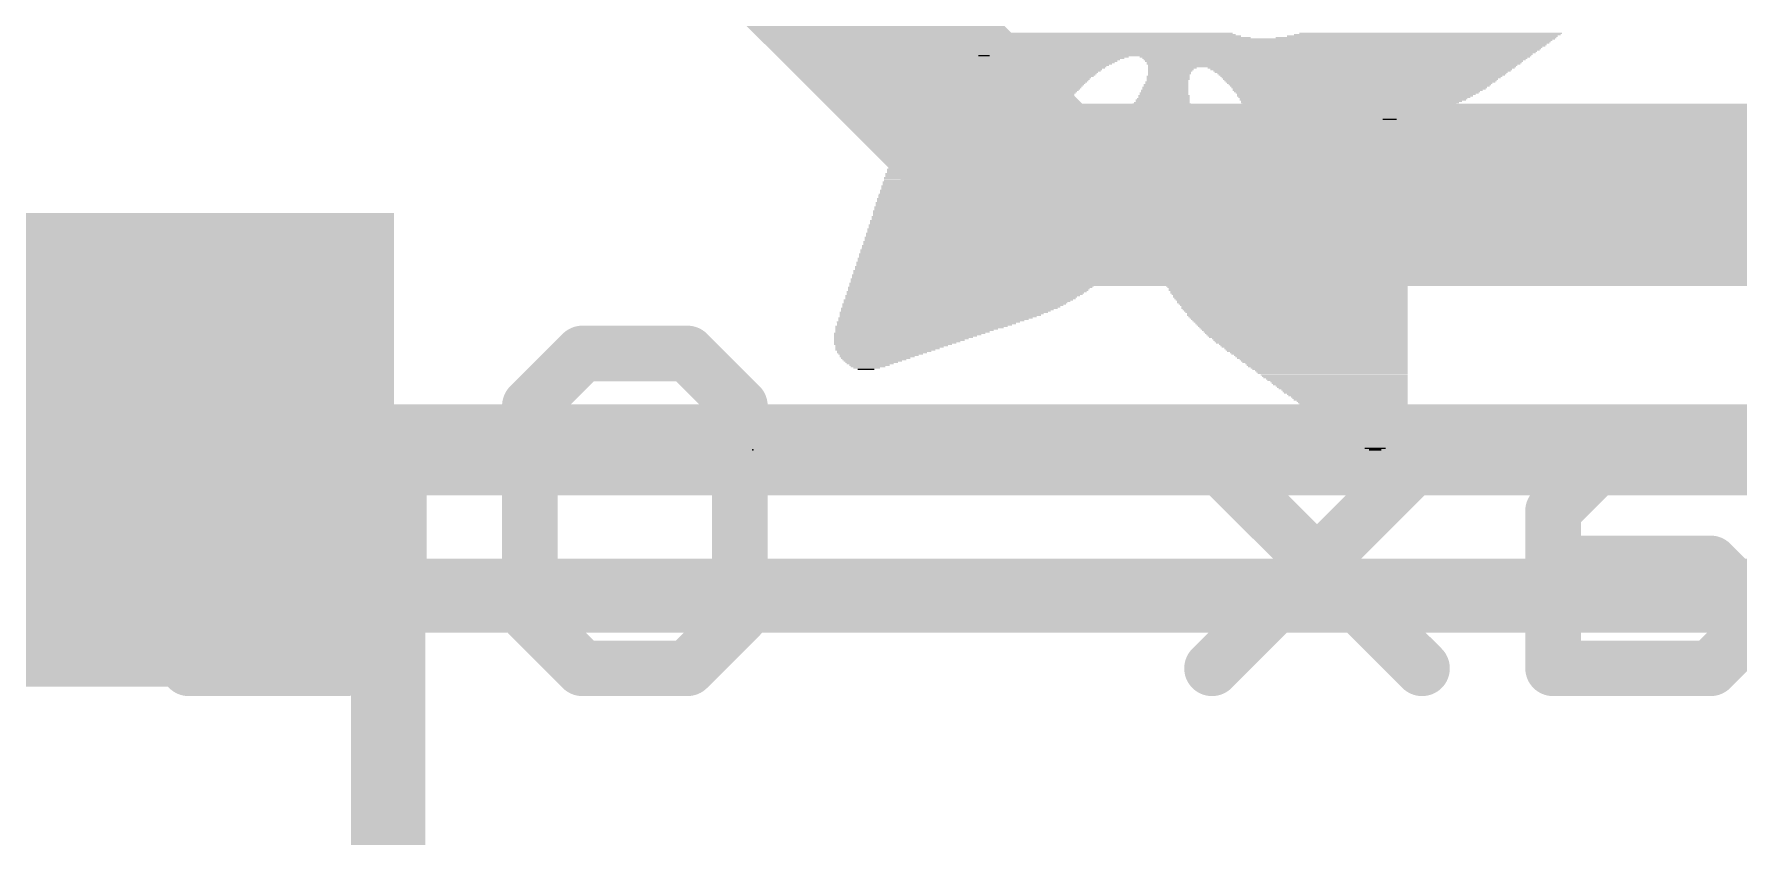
# Model space of a CAD drawing. Extents: x 0 to 23.1, y -0.1 to 28.2.
# Drawn here: x 14.629 to 19.305, y 20.938 to 23.141 of the extents above; entities that cross this region are included whole.
import ezdxf

# ---------------------------------------------------------------- set-up
doc = ezdxf.new("R2010")
doc.units = 0
for name, color, linetype in [('1', 12, 'CONTINUOUS'), ('21', 40, 'CONTINUOUS'), ('22', 6, 'CONTINUOUS'), ('23', 53, 'CONTINUOUS')]:
    doc.layers.add(name, color=color, linetype=linetype)

# ---------------------------------------------------------------- blocks, each defined once
blk = doc.blocks.new('RECT')
blk.add_solid([(-0.5, -0.5), (0.5, -0.5), (-0.5, 0.5), (0.5, 0.5)])

msp = doc.modelspace()

# ---------------------------------------------------------------- linework, layer by layer
at = {"layer": '1'}
for points, const_width in [([(17.4, 22.7), (16.1, 24)], 0.5), ([(20.9, 22.7), (17.4, 22.7)], 0.5), ([(20.2, 22), (15.016, 22)], 0.25)]:
    msp.add_lwpolyline(points, dxfattribs=dict(at, const_width=const_width))
for points, const_width in [([(17.4, 22.825, 1), (17.4, 22.575)], 0.25), ([(17.3116, 22.6116, 1), (17.4884, 22.7884)], 0.25), ([(15.016, 22.0625, 1), (15.016, 21.9375)], 0.125)]:
    msp.add_lwpolyline(points, format="xyb", dxfattribs=dict(at, const_width=const_width))
at = {"layer": '21', "const_width": 0.2032}
for points in [[(21.2, 21.6), (15.6, 21.6)], [(15.6, 21.6), (15.6, 14.6)]]:
    msp.add_lwpolyline(points, dxfattribs=at)
at = {"layer": '21', "const_width": 0.1016}
for points in [[(15.6, 21.6508, 1), (15.6, 21.5492)], [(15.6508, 21.6, 1), (15.5492, 21.6)]]:
    msp.add_lwpolyline(points, format="xyb", dxfattribs=at)
at = {"layer": '22', "const_width": 0.1524}
for points in [[(15.9885, 22.1205), (16.1326, 22.2645)], [(16.1326, 22.2645), (16.4207, 22.2645)], [(16.4207, 22.2645), (16.5647, 22.1205)], [(15.9885, 21.5443), (15.9885, 22.1205)], [(16.5647, 22.1205), (16.5647, 21.5443)], [(14.6937, 21.9764), (14.4056, 21.9764)], [(15.053, 21.4002), (15.053, 21.9764)], [(15.6292, 21.9764), (15.6292, 21.5443)], [(18.4358, 21.9764), (17.8595, 21.4002)], [(18.4358, 21.4002), (17.8595, 21.9764)], [(18.9391, 21.9764), (18.7951, 21.8324)], [(19.2272, 21.9764), (18.9391, 21.9764)], [(18.7951, 21.8324), (18.7951, 21.4002)], [(19.2272, 21.6883), (18.7951, 21.6883)], [(19.3713, 21.5443), (19.2272, 21.6883)], [(15.6292, 21.5443), (15.4852, 21.4002)], [(16.1326, 21.4002), (15.9885, 21.5443)], [(16.5647, 21.5443), (16.4207, 21.4002)], [(19.2272, 21.4002), (19.3713, 21.5443)], [(15.4852, 21.4002), (15.053, 21.4002)], [(16.4207, 21.4002), (16.1326, 21.4002)], [(18.7951, 21.4002), (19.2272, 21.4002)]]:
    msp.add_lwpolyline(points, dxfattribs=at)
at = {"layer": '22', "const_width": 0.0762}
for points in [[(16.1326, 22.3026, 1), (16.1326, 22.2264)], [(16.1595, 22.2376, 1), (16.1056, 22.2915)], [(16.4476, 22.2915, 1), (16.3937, 22.2376)], [(16.4207, 22.2264, 1), (16.4207, 22.3026)], [(16.0266, 22.1205, 1), (15.9504, 22.1205)], [(15.9616, 22.1474, 1), (16.0154, 22.0935)], [(16.6028, 22.1205, 1), (16.5266, 22.1205)], [(16.5378, 22.0935, 1), (16.5917, 22.1474)], [(14.6937, 21.9383, 1), (14.6937, 22.0145)], [(15.0911, 21.9764, 1), (15.0149, 21.9764)], [(15.6673, 21.9764, 1), (15.5911, 21.9764)], [(17.8865, 22.0034, 1), (17.8326, 21.9495)], [(18.4627, 21.9495, 1), (18.4088, 22.0034)], [(18.9391, 22.0145, 1), (18.9391, 21.9383)], [(18.9661, 21.9495, 1), (18.9122, 22.0034)], [(19.2272, 21.9383, 1), (19.2272, 22.0145)], [(18.7681, 21.8593, 1), (18.822, 21.8054)], [(18.8332, 21.8324, 1), (18.757, 21.8324)], [(18.7951, 21.7264, 1), (18.7951, 21.6502)], [(19.2542, 21.7153, 1), (19.2003, 21.6614)], [(19.2272, 21.6502, 1), (19.2272, 21.7264)], [(15.6561, 21.5173, 1), (15.6023, 21.5712)], [(16.0154, 21.5712, 1), (15.9616, 21.5173)], [(16.5917, 21.5173, 1), (16.5378, 21.5712)], [(15.5911, 21.5443, 1), (15.6673, 21.5443)], [(15.9504, 21.5443, 1), (16.0266, 21.5443)], [(16.5266, 21.5443, 1), (16.6028, 21.5443)], [(15.053, 21.4383, 1), (15.053, 21.3621)], [(15.4582, 21.4271, 1), (15.5121, 21.3733)], [(15.4852, 21.3621, 1), (15.4852, 21.4383)], [(16.1326, 21.4383, 1), (16.1326, 21.3621)], [(16.1056, 21.3733, 1), (16.1595, 21.4271)], [(16.3937, 21.4271, 1), (16.4476, 21.3733)], [(16.4207, 21.3621, 1), (16.4207, 21.4383)], [(17.8326, 21.4271, 1), (17.8865, 21.3733)], [(18.4088, 21.3733, 1), (18.4627, 21.4271)], [(18.7951, 21.4383, 1), (18.7951, 21.3621)], [(19.2003, 21.4271, 1), (19.2542, 21.3733)], [(19.2272, 21.3621, 1), (19.2272, 21.4383)], [(15.0149, 21.4002, 1), (15.0911, 21.4002)], [(18.757, 21.4002, 1), (18.8332, 21.4002)]]:
    msp.add_lwpolyline(points, format="xyb", dxfattribs=at)
at = {"layer": '23'}
msp.add_point((16.6, 22), dxfattribs=at)

# ---------------------------------------------------------------- block references
at = {"layer": '1', "xscale": 1.2, "yscale": 1.3}
msp.add_blockref('RECT', (15.016, 22), dxfattribs=at)
at = {"layer": '21'}
for p, xscale, yscale in [((17.4744, 23.143), 0.884, 0.0038), ((17.4821, 23.1392), 0.8839, 0.0038), ((17.4916, 23.1354), 0.8953, 0.0038), ((17.5087, 23.1316), 0.9144, 0.0038), ((17.9297, 23.1278), 1.7412, 0.0038), ((17.9297, 23.124), 1.726, 0.0039), ((17.9316, 23.1201), 1.7145, 0.0038), ((17.9335, 23.1163), 1.703, 0.0038), ((17.9335, 23.1125), 1.6878, 0.0038), ((17.9354, 23.1087), 1.6764, 0.0038), ((17.9373, 23.1049), 1.6574, 0.0038), ((17.9412, 23.1011), 1.6421, 0.0038), ((18.4193, 23.1316), 0.7696, 0.0038), ((18.4364, 23.1354), 0.743, 0.0038), ((18.4498, 23.1392), 0.7315, 0.0038), ((18.4593, 23.143), 0.7201, 0.0038), ((17.945, 23.0973), 1.6269, 0.0038), ((17.9468, 23.0935), 1.6078, 0.0038), ((17.9526, 23.0897), 1.5887, 0.0038), ((17.9582, 23.0859), 1.5621, 0.0039), ((17.3867, 23.0516), 0.3657, 0.0038), ((17.3944, 23.0554), 0.3658, 0.0038), ((17.2343, 23.082), 0.0305, 0.0038), ((17.4039, 23.0592), 0.362, 0.0038), ((17.4135, 23.063), 0.3581, 0.0038), ((17.423, 23.0668), 0.3543, 0.0038), ((17.4324, 23.0706), 0.3505, 0.0038), ((17.4459, 23.0744), 0.3467, 0.0038), ((17.4573, 23.0782), 0.3467, 0.0038), ((18.0173, 23.082), 1.4364, 0.0038), ((18.1964, 23.0782), 1.0706, 0.0038), ((18.1964, 23.0744), 1.0554, 0.0038), ((18.1964, 23.0706), 1.0478, 0.0038), ((18.1944, 23.0668), 1.0363, 0.0038), ((18.1944, 23.063), 1.0287, 0.0038), ((18.1926, 23.0592), 1.0249, 0.0038), ((18.1907, 23.0554), 1.0135, 0.0038), ((18.1888, 23.0516), 1.0097, 0.0038), ((17.3201, 23.0058), 0.3848, 0.0038), ((17.3239, 23.0097), 0.3848, 0.0039), ((17.3277, 23.0135), 0.3848, 0.0038), ((17.3334, 23.0173), 0.381, 0.0038), ((17.3372, 23.0211), 0.381, 0.0038), ((17.3449, 23.0249), 0.381, 0.0038), ((17.3487, 23.0287), 0.381, 0.0038), ((17.3544, 23.0325), 0.3772, 0.0038), ((17.3601, 23.0363), 0.3734, 0.0038), ((17.3677, 23.0401), 0.3734, 0.0038), ((17.3715, 23.0439), 0.3734, 0.0038), ((17.3811, 23.0478), 0.3695, 0.0039), ((17.7354, 23.0097), 0.1181, 0.0039), ((17.7354, 23.0058), 0.1181, 0.0038), ((17.7372, 23.0135), 0.1143, 0.0038), ((17.7392, 23.0249), 0.1181, 0.0038), ((17.7392, 23.0211), 0.1181, 0.0038), ((17.7392, 23.0173), 0.1181, 0.0038), ((17.7506, 23.0478), 0.1334, 0.0039), ((17.7468, 23.0439), 0.1258, 0.0038), ((17.7449, 23.0401), 0.122, 0.0038), ((17.743, 23.0363), 0.1182, 0.0038), ((17.743, 23.0325), 0.1182, 0.0038), ((17.7411, 23.0287), 0.1143, 0.0038), ((18.2688, 23.0478), 0.842, 0.0039), ((18.2688, 23.0439), 0.8268, 0.0038), ((18.2707, 23.0401), 0.8154, 0.0038), ((18.2688, 23.0363), 0.8039, 0.0038), ((18.2706, 23.0325), 0.7925, 0.0038), ((18.2707, 23.0287), 0.7848, 0.0038), ((18.2688, 23.0249), 0.7734, 0.0038), ((18.2688, 23.0211), 0.7658, 0.0038), ((18.2669, 23.0173), 0.7544, 0.0038), ((18.2669, 23.0135), 0.7468, 0.0038), ((18.2669, 23.0097), 0.7391, 0.0039), ((18.265, 23.0058), 0.7277, 0.0038), ((17.2744, 22.9601), 0.3924, 0.0038), ((17.2782, 22.9639), 0.3924, 0.0038), ((17.282, 22.9677), 0.3924, 0.0038), ((17.2858, 22.9716), 0.3924, 0.0039), ((17.2877, 22.9754), 0.3886, 0.0038), ((17.2915, 22.9792), 0.3886, 0.0038), ((17.2953, 22.983), 0.3886, 0.0038), ((17.2991, 22.9868), 0.3886, 0.0038), ((17.3029, 22.9906), 0.3887, 0.0038), ((17.3068, 22.9944), 0.3887, 0.0038), ((17.3106, 22.9982), 0.3886, 0.0038), ((17.3163, 23.002), 0.3848, 0.0038), ((17.724, 22.9601), 0.1485, 0.0038), ((17.7259, 22.9639), 0.1447, 0.0038), ((17.7278, 22.9716), 0.1409, 0.0039), ((17.7278, 22.9677), 0.1409, 0.0038), ((17.7278, 22.9792), 0.1333, 0.0038), ((17.7278, 22.9754), 0.1333, 0.0038), ((17.7296, 22.9868), 0.1295, 0.0038), ((17.7296, 22.983), 0.1295, 0.0038), ((17.7316, 22.9944), 0.1257, 0.0038), ((17.7316, 22.9906), 0.1257, 0.0038), ((17.7335, 23.002), 0.1219, 0.0038), ((17.7335, 22.9982), 0.1219, 0.0038), ((18.265, 23.002), 0.7201, 0.0038), ((18.265, 22.9982), 0.7125, 0.0038), ((18.263, 22.9944), 0.7011, 0.0038), ((18.2631, 22.9906), 0.6934, 0.0038), ((18.2593, 22.9868), 0.6858, 0.0038), ((18.2574, 22.983), 0.6743, 0.0038), ((18.2574, 22.9792), 0.6667, 0.0038), ((18.2554, 22.9754), 0.6553, 0.0038), ((18.2517, 22.9716), 0.6477, 0.0039), ((18.2498, 22.9677), 0.6363, 0.0038), ((18.2478, 22.9639), 0.6248, 0.0038), ((18.2459, 22.9601), 0.621, 0.0038), ((17.2401, 22.9144), 0.4, 0.0038), ((17.2439, 22.9182), 0.4, 0.0038), ((17.2458, 22.922), 0.3962, 0.0038), ((17.2515, 22.9296), 0.4, 0.0038), ((17.2496, 22.9258), 0.3962, 0.0038), ((17.2534, 22.9335), 0.3962, 0.0039), ((17.2572, 22.9373), 0.3962, 0.0038), ((17.2611, 22.9411), 0.3963, 0.0038), ((17.2648, 22.9487), 0.3963, 0.0038), ((17.263, 22.9449), 0.3925, 0.0038), ((17.2687, 22.9525), 0.3963, 0.0038), ((17.2706, 22.9563), 0.3925, 0.0038), ((17.7126, 22.9144), 0.1943, 0.0038), ((17.7144, 22.9182), 0.1905, 0.0038), ((17.7164, 22.922), 0.1867, 0.0038), ((17.7164, 22.9296), 0.1791, 0.0038), ((17.7164, 22.9258), 0.1791, 0.0038), ((17.7183, 22.9335), 0.1753, 0.0039), ((17.7183, 22.9373), 0.1677, 0.0038), ((17.7202, 22.9411), 0.1639, 0.0038), ((17.722, 22.9487), 0.1601, 0.0038), ((17.722, 22.9449), 0.1601, 0.0038), ((17.722, 22.9525), 0.1524, 0.0038), ((17.724, 22.9563), 0.1485, 0.0038), ((18.2421, 22.9563), 0.6058, 0.0038), ((18.2383, 22.9525), 0.5982, 0.0038), ((18.2364, 22.9487), 0.5868, 0.0038), ((18.0611, 22.9449), 0.2286, 0.0038), ((18.0649, 22.9411), 0.2363, 0.0038), ((18.0725, 22.9335), 0.2439, 0.0039), ((18.0688, 22.9373), 0.2363, 0.0038), ((18.0764, 22.9296), 0.2438, 0.0038), ((18.0802, 22.9258), 0.2514, 0.0038), ((18.084, 22.922), 0.2514, 0.0038), ((18.0878, 22.9182), 0.259, 0.0038), ((18.0917, 22.9144), 0.2591, 0.0038), ((18.3507, 22.9449), 0.3429, 0.0038), ((18.3507, 22.9411), 0.32, 0.0038), ((18.3526, 22.9373), 0.301, 0.0038), ((18.3507, 22.9335), 0.282, 0.0039), ((18.3507, 22.9296), 0.259, 0.0038), ((18.3507, 22.9258), 0.2362, 0.0038), ((18.3507, 22.922), 0.2134, 0.0038), ((18.3507, 22.9182), 0.1828, 0.0038), ((18.3488, 22.9144), 0.1486, 0.0038), ((17.2172, 22.8649), 0.4153, 0.0038), ((17.2191, 22.8725), 0.4115, 0.0038), ((17.2191, 22.8687), 0.4115, 0.0038), ((17.2211, 22.8763), 0.4077, 0.0038), ((17.2248, 22.8839), 0.4077, 0.0038), ((17.2248, 22.8801), 0.4077, 0.0038), ((17.2267, 22.8877), 0.4039, 0.0038), ((17.2287, 22.8915), 0.4077, 0.0038), ((17.2306, 22.8954), 0.4039, 0.0039), ((17.2343, 22.903), 0.4039, 0.0038), ((17.2325, 22.8992), 0.4001, 0.0038), ((17.2363, 22.9068), 0.4001, 0.0038), ((17.2401, 22.9106), 0.4, 0.0038), ((17.6973, 22.8649), 0.2705, 0.0038), ((17.6973, 22.8687), 0.2629, 0.0038), ((17.6991, 22.8725), 0.2591, 0.0038), ((17.7011, 22.8763), 0.2476, 0.0038), ((17.703, 22.8801), 0.2438, 0.0038), ((17.7049, 22.8839), 0.24, 0.0038), ((17.7049, 22.8877), 0.2324, 0.0038), ((17.7068, 22.8915), 0.2286, 0.0038), ((17.7068, 22.8954), 0.221, 0.0039), ((17.7087, 22.8992), 0.2172, 0.0038), ((17.7087, 22.903), 0.2096, 0.0038), ((17.7106, 22.9068), 0.2058, 0.0038), ((17.7126, 22.9106), 0.2019, 0.0038), ((18.0936, 22.9106), 0.2629, 0.0038), ((18.0993, 22.9068), 0.2667, 0.0038), ((18.1012, 22.903), 0.2705, 0.0038), ((18.1088, 22.8954), 0.2781, 0.0039), ((18.1106, 22.8915), 0.2819, 0.0038), ((18.105, 22.8992), 0.2705, 0.0038), ((18.1145, 22.8877), 0.2819, 0.0038), ((18.1164, 22.8839), 0.2858, 0.0038), ((18.1202, 22.8801), 0.2858, 0.0038), ((18.1221, 22.8763), 0.2896, 0.0038), ((18.124, 22.8725), 0.2934, 0.0038), ((18.1278, 22.8687), 0.2934, 0.0038), ((18.1297, 22.8649), 0.2972, 0.0038), ((18.3488, 22.9106), 0.1105, 0.0038), ((18.3468, 22.9068), 0.0381, 0.0038), ((17.221, 22.8192), 0.4686, 0.0039), ((17.2115, 22.8268), 0.442, 0.0038), ((17.2153, 22.823), 0.4496, 0.0038), ((17.2115, 22.8344), 0.4344, 0.0038), ((17.2115, 22.8306), 0.4344, 0.0038), ((17.2115, 22.842), 0.4268, 0.0038), ((17.2115, 22.8382), 0.4268, 0.0038), ((17.2135, 22.8496), 0.4229, 0.0038), ((17.2135, 22.8458), 0.4229, 0.0038), ((17.2154, 22.8573), 0.4191, 0.0039), ((17.2154, 22.8534), 0.4191, 0.0038), ((17.2172, 22.8611), 0.4153, 0.0038), ((17.6611, 22.8192), 0.3962, 0.0039), ((17.6706, 22.823), 0.3696, 0.0038), ((17.6763, 22.8268), 0.3581, 0.0038), ((17.6783, 22.8306), 0.3467, 0.0038), ((17.6802, 22.8344), 0.3353, 0.0038), ((17.6839, 22.8382), 0.3277, 0.0038), ((17.6859, 22.842), 0.3163, 0.0038), ((17.6897, 22.8458), 0.3086, 0.0038), ((17.6897, 22.8496), 0.301, 0.0038), ((17.6935, 22.8534), 0.2934, 0.0038), ((17.6935, 22.8573), 0.2857, 0.0039), ((17.6954, 22.8611), 0.2743, 0.0038), ((18.1316, 22.8611), 0.301, 0.0038), ((18.1354, 22.8573), 0.301, 0.0039), ((18.1373, 22.8534), 0.3048, 0.0038), ((18.1392, 22.8496), 0.3086, 0.0038), ((18.1411, 22.8458), 0.3125, 0.0038), ((18.145, 22.842), 0.3125, 0.0038), ((18.145, 22.8382), 0.3125, 0.0038), ((18.1469, 22.8344), 0.3163, 0.0038), ((18.1487, 22.8306), 0.3201, 0.0038), ((18.1507, 22.8268), 0.3239, 0.0038), ((18.1507, 22.823), 0.3239, 0.0038), ((18.1545, 22.8192), 0.3238, 0.0039), ((17.4306, 22.7811), 0.9182, 0.0039), ((17.4325, 22.7772), 0.922, 0.0038), ((17.4344, 22.7734), 0.9258, 0.0038), ((17.4268, 22.7925), 0.903, 0.0038), ((17.4287, 22.7887), 0.9068, 0.0038), ((17.4306, 22.7849), 0.9106, 0.0038), ((17.4268, 22.8001), 0.8953, 0.0038), ((17.4268, 22.7963), 0.8953, 0.0038), ((17.423, 22.8115), 0.8801, 0.0038), ((17.4248, 22.8077), 0.8839, 0.0038), ((17.4268, 22.8039), 0.8877, 0.0038), ((17.4248, 22.8153), 0.8763, 0.0038), ((18.1564, 22.8153), 0.3276, 0.0038), ((18.1564, 22.8115), 0.3276, 0.0038), ((18.1583, 22.8077), 0.3314, 0.0038), ((18.1602, 22.8039), 0.3352, 0.0038), ((18.1602, 22.8001), 0.3352, 0.0038), ((18.1621, 22.7963), 0.339, 0.0038), ((18.1621, 22.7925), 0.339, 0.0038), ((18.164, 22.7887), 0.3429, 0.0038), ((18.164, 22.7849), 0.3429, 0.0038), ((18.166, 22.7811), 0.3467, 0.0039), ((18.166, 22.7772), 0.3467, 0.0038), ((18.1679, 22.7734), 0.3505, 0.0038), ((17.6573, 22.7239), 1.4097, 0.0038), ((17.6592, 22.7315), 1.4059, 0.0038), ((17.6592, 22.7277), 1.4059, 0.0038), ((17.6573, 22.7353), 1.4021, 0.0038), ((17.4458, 22.7468), 0.9716, 0.0038), ((17.4515, 22.743), 0.983, 0.0039), ((17.6592, 22.7391), 1.3983, 0.0038), ((17.4401, 22.7582), 0.9525, 0.0038), ((17.4421, 22.7544), 0.9563, 0.0038), ((17.4459, 22.7506), 0.9639, 0.0038), ((17.4344, 22.7696), 0.9334, 0.0038), ((17.4363, 22.7658), 0.9372, 0.0038), ((17.4382, 22.762), 0.941, 0.0038), ((18.1621, 22.743), 0.3848, 0.0039), ((18.1659, 22.7468), 0.3772, 0.0038), ((18.1678, 22.7506), 0.3734, 0.0038), ((18.1678, 22.7582), 0.3658, 0.0038), ((18.1678, 22.7544), 0.3658, 0.0038), ((18.1659, 22.7696), 0.3544, 0.0038), ((18.1678, 22.7658), 0.3582, 0.0038), ((18.1678, 22.762), 0.3582, 0.0038), ((17.3105, 22.6782), 0.7467, 0.0038), ((17.3125, 22.6896), 0.7429, 0.0038), ((17.3125, 22.6858), 0.7429, 0.0038), ((17.3125, 22.682), 0.7429, 0.0038), ((17.6573, 22.701), 1.4249, 0.0038), ((17.6592, 22.6972), 1.4288, 0.0038), ((17.6592, 22.6934), 1.4288, 0.0038), ((17.6592, 22.7087), 1.4211, 0.0038), ((17.6592, 22.7049), 1.4211, 0.0039), ((17.6573, 22.7125), 1.4173, 0.0038), ((17.6592, 22.7201), 1.4135, 0.0038), ((17.6592, 22.7163), 1.4135, 0.0038), ((18.0307, 22.6896), 0.6858, 0.0038), ((18.0307, 22.6858), 0.6858, 0.0038), ((18.0326, 22.682), 0.6896, 0.0038), ((18.0326, 22.6782), 0.6896, 0.0038), ((17.2992, 22.6401), 0.7467, 0.0038), ((17.2973, 22.6363), 0.7429, 0.0038), ((17.2973, 22.6325), 0.7429, 0.0038), ((17.3029, 22.6553), 0.7467, 0.0038), ((17.3011, 22.6515), 0.7429, 0.0038), ((17.3011, 22.6477), 0.7429, 0.0038), ((17.3011, 22.6439), 0.7429, 0.0038), ((17.3068, 22.6668), 0.7467, 0.0039), ((17.3049, 22.6629), 0.7429, 0.0038), ((17.3049, 22.6591), 0.7429, 0.0038), ((17.3087, 22.6744), 0.7429, 0.0038), ((17.3087, 22.6706), 0.7429, 0.0038), ((18.0326, 22.6744), 0.6896, 0.0038), ((18.0326, 22.6706), 0.6896, 0.0038), ((18.0345, 22.6668), 0.6934, 0.0039), ((18.0345, 22.6629), 0.6934, 0.0038), ((18.0345, 22.6591), 0.6934, 0.0038), ((18.0345, 22.6553), 0.6934, 0.0038), ((18.0364, 22.6515), 0.6972, 0.0038), ((18.0364, 22.6477), 0.6972, 0.0038), ((18.0364, 22.6439), 0.6972, 0.0038), ((18.0364, 22.6401), 0.6972, 0.0038), ((18.0364, 22.6363), 0.6972, 0.0038), ((18.0383, 22.6325), 0.701, 0.0038), ((17.282, 22.5944), 0.743, 0.0038), ((17.282, 22.5906), 0.743, 0.0039), ((17.2801, 22.5867), 0.7392, 0.0038), ((17.2858, 22.6058), 0.743, 0.0038), ((17.2858, 22.602), 0.743, 0.0038), ((17.2858, 22.5982), 0.743, 0.0038), ((17.2915, 22.6172), 0.7468, 0.0038), ((17.2896, 22.6134), 0.743, 0.0038), ((17.2896, 22.6096), 0.743, 0.0038), ((17.2953, 22.6287), 0.7468, 0.0039), ((17.2934, 22.6248), 0.743, 0.0038), ((17.2934, 22.621), 0.743, 0.0038), ((18.0383, 22.6287), 0.701, 0.0039), ((18.0383, 22.6248), 0.701, 0.0038), ((18.0383, 22.621), 0.701, 0.0038), ((18.0383, 22.6172), 0.701, 0.0038), ((18.0383, 22.6134), 0.701, 0.0038), ((18.0383, 22.6096), 0.701, 0.0038), ((18.0402, 22.6058), 0.7048, 0.0038), ((18.0402, 22.602), 0.7048, 0.0038), ((18.0402, 22.5982), 0.7048, 0.0038), ((18.0402, 22.5944), 0.7048, 0.0038), ((18.0402, 22.5906), 0.7048, 0.0039), ((18.0402, 22.5867), 0.7048, 0.0038), ((17.2572, 22.5372), 0.7315, 0.0038), ((17.263, 22.5486), 0.7353, 0.0038), ((17.2611, 22.5448), 0.7315, 0.0038), ((17.2592, 22.541), 0.7277, 0.0038), ((17.2668, 22.5601), 0.7353, 0.0038), ((17.2668, 22.5563), 0.7353, 0.0038), ((17.2648, 22.5525), 0.7315, 0.0039), ((17.2724, 22.5715), 0.7391, 0.0038), ((17.2724, 22.5677), 0.7391, 0.0038), ((17.2706, 22.5639), 0.7353, 0.0038), ((17.2782, 22.5829), 0.743, 0.0038), ((17.2763, 22.5791), 0.7391, 0.0038), ((17.2763, 22.5753), 0.7391, 0.0038), ((18.0402, 22.5829), 0.7048, 0.0038), ((18.0421, 22.5791), 0.701, 0.0038), ((18.0421, 22.5753), 0.701, 0.0038), ((18.0421, 22.5715), 0.701, 0.0038), ((18.0421, 22.5677), 0.701, 0.0038), ((18.0421, 22.5639), 0.701, 0.0038), ((18.044, 22.5601), 0.7048, 0.0038), ((18.0459, 22.5563), 0.701, 0.0038), ((18.0459, 22.5525), 0.701, 0.0039), ((18.0459, 22.5486), 0.701, 0.0038), ((18.0459, 22.5448), 0.701, 0.0038), ((18.0478, 22.541), 0.6972, 0.0038), ((18.0478, 22.5372), 0.6972, 0.0038), ((17.2287, 22.4915), 0.7049, 0.0038), ((17.2343, 22.4991), 0.7087, 0.0038), ((17.2363, 22.5029), 0.7125, 0.0038), ((17.2325, 22.4953), 0.7049, 0.0038), ((17.2439, 22.5144), 0.7201, 0.0039), ((17.2419, 22.5105), 0.7163, 0.0038), ((17.2401, 22.5067), 0.7125, 0.0038), ((17.2477, 22.5182), 0.72, 0.0038), ((17.2497, 22.5258), 0.7239, 0.0038), ((17.2497, 22.522), 0.7239, 0.0038), ((17.2553, 22.5334), 0.7277, 0.0038), ((17.2535, 22.5296), 0.7239, 0.0038), ((18.0478, 22.5334), 0.6972, 0.0038), ((18.0497, 22.5296), 0.6934, 0.0038), ((18.0497, 22.5258), 0.6934, 0.0038), ((18.0497, 22.522), 0.6934, 0.0038), ((18.0497, 22.5182), 0.6934, 0.0038), ((18.0516, 22.5144), 0.6896, 0.0039), ((18.0516, 22.5105), 0.6896, 0.0038), ((18.0535, 22.5067), 0.6858, 0.0038), ((18.0535, 22.5029), 0.6858, 0.0038), ((18.0535, 22.4991), 0.6858, 0.0038), ((18.0554, 22.4953), 0.682, 0.0038), ((18.0554, 22.4915), 0.682, 0.0038), ((17.1962, 22.4458), 0.6705, 0.0038), ((17.2058, 22.4572), 0.682, 0.0038), ((17.202, 22.4534), 0.6744, 0.0038), ((17.2001, 22.4496), 0.6706, 0.0038), ((17.2134, 22.4686), 0.6896, 0.0038), ((17.2115, 22.4648), 0.6858, 0.0038), ((17.2096, 22.461), 0.682, 0.0038), ((17.221, 22.4801), 0.6972, 0.0038), ((17.2191, 22.4763), 0.6934, 0.0039), ((17.2172, 22.4724), 0.6896, 0.0038), ((17.2248, 22.4839), 0.6973, 0.0038), ((17.2267, 22.4877), 0.7011, 0.0038), ((18.0573, 22.4877), 0.6782, 0.0038), ((18.0573, 22.4839), 0.6782, 0.0038), ((18.0573, 22.4801), 0.6782, 0.0038), ((18.0592, 22.4763), 0.6744, 0.0039), ((18.0592, 22.4724), 0.6744, 0.0038), ((18.0612, 22.4686), 0.6705, 0.0038), ((18.0612, 22.4648), 0.6705, 0.0038), ((18.0631, 22.461), 0.6667, 0.0038), ((18.0631, 22.4572), 0.6667, 0.0038), ((18.0649, 22.4534), 0.6629, 0.0038), ((18.0649, 22.4496), 0.6629, 0.0038), ((18.0669, 22.4458), 0.6591, 0.0038), ((17.1525, 22.4001), 0.6135, 0.0039), ((17.1639, 22.4115), 0.6286, 0.0038), ((17.1601, 22.4077), 0.621, 0.0038), ((17.1563, 22.4039), 0.6134, 0.0038), ((17.1754, 22.4229), 0.6439, 0.0038), ((17.1715, 22.4191), 0.6362, 0.0038), ((17.1696, 22.4153), 0.6324, 0.0038), ((17.1867, 22.4343), 0.6591, 0.0038), ((17.183, 22.4305), 0.6515, 0.0038), ((17.1811, 22.4267), 0.6477, 0.0038), ((17.1925, 22.442), 0.6629, 0.0038), ((17.1906, 22.4382), 0.6591, 0.0039), ((18.0688, 22.442), 0.6553, 0.0038), ((18.0688, 22.4382), 0.6553, 0.0039), ((18.0707, 22.4343), 0.6515, 0.0038), ((18.0707, 22.4305), 0.6515, 0.0038), ((18.0725, 22.4267), 0.6477, 0.0038), ((18.0745, 22.4229), 0.6439, 0.0038), ((18.0745, 22.4191), 0.6439, 0.0038), ((18.0764, 22.4153), 0.6401, 0.0038), ((18.0783, 22.4115), 0.6363, 0.0038), ((18.0802, 22.4077), 0.6324, 0.0038), ((18.0802, 22.4039), 0.6324, 0.0038), ((18.0821, 22.4001), 0.6286, 0.0039), ((17.0819, 22.3505), 0.5029, 0.0038), ((17.101, 22.362), 0.5334, 0.0039), ((17.0953, 22.3581), 0.522, 0.0038), ((17.0896, 22.3543), 0.5106, 0.0038), ((17.1181, 22.3734), 0.5601, 0.0038), ((17.1239, 22.3772), 0.5715, 0.0038), ((17.1144, 22.3696), 0.5525, 0.0038), ((17.1086, 22.3658), 0.541, 0.0038), ((17.1391, 22.3886), 0.5944, 0.0038), ((17.1334, 22.3848), 0.583, 0.0038), ((17.1296, 22.381), 0.5753, 0.0038), ((17.1486, 22.3962), 0.6058, 0.0038), ((17.1448, 22.3924), 0.5982, 0.0038), ((18.084, 22.3962), 0.6248, 0.0038), ((18.0859, 22.3924), 0.621, 0.0038), ((18.0859, 22.3886), 0.621, 0.0038), ((18.0878, 22.3848), 0.6172, 0.0038), ((18.0897, 22.381), 0.6134, 0.0038), ((18.0916, 22.3772), 0.6096, 0.0038), ((18.0935, 22.3734), 0.6058, 0.0038), ((18.0935, 22.3696), 0.6058, 0.0038), ((18.0954, 22.3658), 0.602, 0.0038), ((18.0973, 22.362), 0.5982, 0.0039), ((18.0993, 22.3581), 0.5943, 0.0038), ((18.1012, 22.3543), 0.5905, 0.0038), ((18.103, 22.3505), 0.5867, 0.0038), ((17.0306, 22.32), 0.4153, 0.0038), ((17.0248, 22.3162), 0.4038, 0.0038), ((17.0191, 22.3124), 0.3924, 0.0038), ((17.0134, 22.3086), 0.381, 0.0038), ((17.0077, 22.3048), 0.3696, 0.0038), ((17.0629, 22.3391), 0.4724, 0.0038), ((17.0572, 22.3353), 0.461, 0.0038), ((17.0496, 22.3315), 0.4458, 0.0038), ((17.0438, 22.3277), 0.4343, 0.0038), ((17.0382, 22.3239), 0.4229, 0.0039), ((17.0763, 22.3467), 0.4915, 0.0038), ((17.0706, 22.3429), 0.4801, 0.0038), ((18.105, 22.3467), 0.5829, 0.0038), ((18.1069, 22.3429), 0.5791, 0.0038), ((18.1088, 22.3391), 0.5753, 0.0038), ((18.1106, 22.3353), 0.5715, 0.0038), ((18.1126, 22.3315), 0.5677, 0.0038), ((18.1145, 22.3277), 0.5639, 0.0038), ((18.1164, 22.3239), 0.5601, 0.0039), ((18.1183, 22.32), 0.5562, 0.0038), ((18.1202, 22.3162), 0.5524, 0.0038), ((18.1221, 22.3124), 0.5486, 0.0038), ((18.124, 22.3086), 0.5448, 0.0038), ((18.1278, 22.3048), 0.5372, 0.0038), ((17.002, 22.301), 0.3581, 0.0038), ((16.9962, 22.2972), 0.3467, 0.0038), ((16.9848, 22.2896), 0.3238, 0.0038), ((16.9906, 22.2934), 0.3353, 0.0038), ((16.981, 22.2858), 0.3086, 0.0039), ((16.9753, 22.2819), 0.2972, 0.0038), ((16.9696, 22.2781), 0.2857, 0.0038), ((16.9639, 22.2743), 0.2743, 0.0038), ((16.9544, 22.2667), 0.2477, 0.0038), ((16.9601, 22.2705), 0.2591, 0.0038), ((16.9505, 22.2629), 0.2324, 0.0038), ((16.9467, 22.2591), 0.2172, 0.0038), ((18.1297, 22.301), 0.5334, 0.0038), ((18.1316, 22.2972), 0.5296, 0.0038), ((18.1335, 22.2934), 0.5258, 0.0038), ((18.1374, 22.2896), 0.5181, 0.0038), ((18.1393, 22.2858), 0.5143, 0.0039), ((18.1411, 22.2819), 0.5105, 0.0038), ((18.145, 22.2781), 0.5029, 0.0038), ((18.1469, 22.2743), 0.4991, 0.0038), ((18.1487, 22.2705), 0.4953, 0.0038), ((18.1526, 22.2667), 0.4877, 0.0038), ((18.1545, 22.2629), 0.4839, 0.0038), ((18.1583, 22.2591), 0.4762, 0.0038), ((16.941, 22.2553), 0.2058, 0.0038), ((16.9371, 22.2515), 0.1905, 0.0038), ((16.9334, 22.2477), 0.1753, 0.0039), ((16.9296, 22.2438), 0.16, 0.0038), ((16.9258, 22.24), 0.1447, 0.0038), ((16.922, 22.2362), 0.1295, 0.0038), ((16.92, 22.2324), 0.1105, 0.0038), ((16.9163, 22.2286), 0.0953, 0.0038), ((16.9124, 22.2248), 0.0724, 0.0038), ((16.9106, 22.221), 0.0457, 0.0038), ((18.1602, 22.2553), 0.4724, 0.0038), ((18.1621, 22.2515), 0.4686, 0.0038), ((18.1659, 22.2477), 0.461, 0.0039), ((18.1678, 22.2438), 0.4572, 0.0038), ((18.1697, 22.24), 0.4534, 0.0038), ((18.1735, 22.2362), 0.4458, 0.0038), ((18.1755, 22.2324), 0.4419, 0.0038), ((18.1774, 22.2286), 0.4381, 0.0038), ((18.1812, 22.2248), 0.4305, 0.0038), ((18.1831, 22.221), 0.4267, 0.0038), ((18.1868, 22.2172), 0.4191, 0.0038), ((18.1888, 22.2134), 0.4153, 0.0038), ((18.1907, 22.2096), 0.4115, 0.0039), ((18.1945, 22.2057), 0.4038, 0.0038), ((18.1964, 22.2019), 0.4, 0.0038), ((18.1983, 22.1981), 0.3962, 0.0038), ((18.2021, 22.1943), 0.3886, 0.0038), ((18.204, 22.1905), 0.3848, 0.0038), ((18.2078, 22.1867), 0.3772, 0.0038), ((18.2097, 22.1829), 0.3734, 0.0038), ((18.2116, 22.1791), 0.3696, 0.0038), ((18.2155, 22.1753), 0.3619, 0.0038), ((18.2173, 22.1715), 0.3581, 0.0039), ((18.2193, 22.1676), 0.3543, 0.0038), ((18.2231, 22.1638), 0.3467, 0.0038), ((18.2249, 22.16), 0.3429, 0.0038), ((18.2269, 22.1562), 0.3391, 0.0038), ((18.2307, 22.1524), 0.3315, 0.0038), ((18.2326, 22.1486), 0.3276, 0.0038), ((18.2364, 22.1448), 0.32, 0.0038), ((18.2383, 22.141), 0.3162, 0.0038), ((18.2402, 22.1372), 0.3124, 0.0038), ((18.244, 22.1334), 0.3048, 0.0039), ((18.2459, 22.1295), 0.301, 0.0038), ((18.2478, 22.1257), 0.2972, 0.0038), ((18.2517, 22.1219), 0.2895, 0.0038), ((18.2536, 22.1181), 0.2857, 0.0038), ((18.2554, 22.1143), 0.2819, 0.0038), ((18.2593, 22.1105), 0.2743, 0.0038), ((18.2612, 22.1067), 0.2705, 0.0038), ((18.265, 22.1029), 0.2629, 0.0038), ((18.2669, 22.0991), 0.2591, 0.0038), ((18.2688, 22.0953), 0.2553, 0.0039), ((18.2726, 22.0914), 0.2476, 0.0038), ((18.2745, 22.0876), 0.2438, 0.0038), ((18.2764, 22.0838), 0.24, 0.0038), ((18.2802, 22.08), 0.2324, 0.0038), ((18.2802, 22.0762), 0.2248, 0.0038), ((18.2821, 22.0724), 0.221, 0.0038), ((18.2859, 22.0686), 0.2134, 0.0038), ((18.2879, 22.0648), 0.2095, 0.0038), ((18.2917, 22.061), 0.2019, 0.0038), ((18.2917, 22.0572), 0.1943, 0.0039), ((18.2935, 22.0533), 0.1905, 0.0038), ((18.2974, 22.0495), 0.1829, 0.0038), ((18.2974, 22.0457), 0.1753, 0.0038), ((18.2993, 22.0419), 0.1715, 0.0038), ((18.3012, 22.0381), 0.16, 0.0038), ((18.3012, 22.0343), 0.1524, 0.0038), ((18.305, 22.0305), 0.1448, 0.0038), ((18.305, 22.0267), 0.1372, 0.0038), ((18.305, 22.0229), 0.1295, 0.0038), ((18.305, 22.0191), 0.1143, 0.0039), ((18.3069, 22.0152), 0.1029, 0.0038), ((18.305, 22.0114), 0.0914, 0.0038), ((18.305, 22.0076), 0.0762, 0.0038), ((18.3069, 22.0038), 0.0572, 0.0038), ((18.3069, 22), 0.0343, 0.0038)]:
    msp.add_blockref('RECT', p, dxfattribs=dict(at, xscale=xscale, yscale=yscale))

doc.saveas('drawing.dxf')
